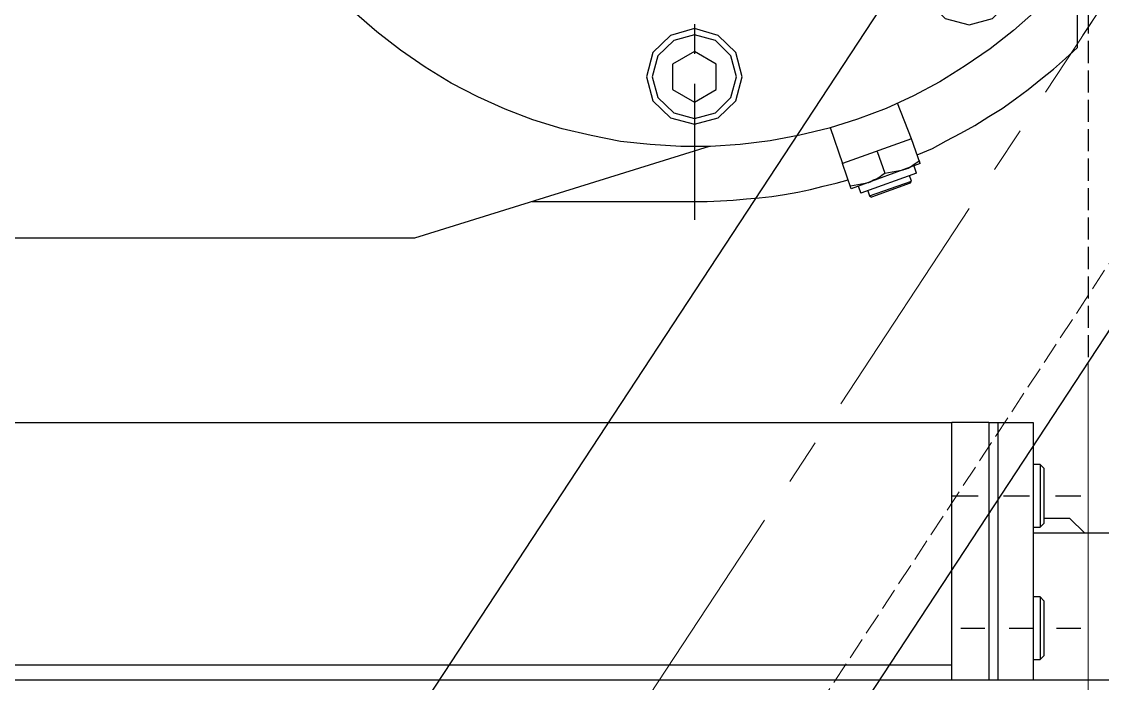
# Model space of a CAD drawing. Header units: millimetres. Extents: x -211 to 45495, y 24 to 52952.
# Drawn here: x 9102.4 to 9249.2, y 40375.1 to 40465 of the extents above; entities that cross this region are included whole.
import ezdxf

# ---------------------------------------------------------------- set-up
doc = ezdxf.new("R2010")
doc.units = ezdxf.units.MM
for name, pattern in [('CENTER', [50.7, 31.8, -6.3, 6.3, -6.3]), ('DASHED', [4, 3, -1]), ('PHANTOM', [63.3, 31.8, -6.3, 6.3, -6.3, 6.3, -6.3])]:
    doc.linetypes.add(name, pattern=pattern)
doc.layers.add('Layer2', color=7, linetype='Continuous')

# ---------------------------------------------------------------- blocks, each defined once
blk = doc.blocks.new('BLKF139')
at = {"layer": 'Layer2', "color": 7, "linetype": 'CENTER', "lineweight": 13}
for p, q in [((9381.01, 40667.95), (9246.57, 40463.14)), ((8963.28, 40031.57), (9336.43, 40600.04))]:
    blk.add_line(p, q, dxfattribs=at)
at = {"layer": 'Layer2', "color": 3, "linetype": 'Continuous', "lineweight": 25}
for p, q in [((9310.04, 40605.4), (9002.82, 40137.36)), ((9044.62, 40109.93), (9351.84, 40577.96))]:
    blk.add_line(p, q, dxfattribs=at)
at = {"layer": 'Layer2', "color": 7, "linetype": 'DASHED', "lineweight": 13}
blk.add_line((9041.55, 40114.36), (9347.66, 40580.7), dxfattribs=at)
blk = doc.blocks.new('BLKF157')
at = {"layer": 'Layer2', "color": 7, "linetype": 'DASHED', "lineweight": 25}
blk.add_line((9247.29, 40614.37), (9247.29, 40418.68), dxfattribs=at)
at = {"layer": 'Layer2', "color": 6, "linetype": 'Continuous', "lineweight": 0}
blk.add_line((9247.29, 40418.68), (9247.29, 40340.55), dxfattribs=at)
blk = doc.blocks.new('BLKF156')
at = {"layer": 'Layer2', "color": 6, "linetype": 'Continuous', "lineweight": 20}
blk.add_blockref('BLKF157', (0, 0), dxfattribs=at)
blk = doc.blocks.new('BLKF135')
at = {"layer": 'Layer2', "color": 7, "linetype": 'Continuous', "lineweight": 13}
blk.add_blockref('BLKF139', (0, 0), dxfattribs=at)
at = {"layer": 'Layer2', "color": 7, "linetype": 'CENTER', "lineweight": 13}
blk.add_blockref('BLKF156', (0, 0), dxfattribs=at)
blk = doc.blocks.new('BLKF1733')
at = {"layer": 'Layer2', "color": 7, "linetype": 'Continuous', "lineweight": 25}
for p, q in [((9217.69, 40443.21), (9218.12, 40443.47)), ((9218.12, 40443.47), (9218.55, 40443.64)), ((9218.55, 40443.64), (9218.98, 40443.9)), ((9218.98, 40443.9), (9219.32, 40444.16)), ((9219.32, 40444.16), (9219.67, 40444.42)), ((9217.51, 40443.12), (9217.69, 40443.21))]:
    blk.add_line(p, q, dxfattribs=at)
blk = doc.blocks.new('BLKF1734')
at = {"layer": 'Layer2', "color": 7, "linetype": 'Continuous', "lineweight": 25}
for p, q in [((9222.16, 40444.85), (9222.34, 40444.93)), ((9222.34, 40444.93), (9222.42, 40444.93)), ((9222.42, 40444.93), (9222.85, 40445.1)), ((9222.85, 40445.1), (9223.28, 40445.36)), ((9223.28, 40445.36), (9223.63, 40445.62)), ((9223.63, 40445.62), (9224.06, 40445.88))]:
    blk.add_line(p, q, dxfattribs=at)
blk = doc.blocks.new('BLKF1740')
at = {"layer": 'Layer2', "color": 7, "linetype": 'Continuous', "lineweight": 25}
for p, q in [((9231.12, 40477.57), (9227.85, 40476.71)), ((9234.31, 40476.71), (9231.12, 40477.57)), ((9227.85, 40476.71), (9225.44, 40474.3)), ((9236.72, 40474.3), (9234.31, 40476.71)), ((9225.44, 40474.3), (9224.58, 40471.11)), ((9237.58, 40471.11), (9236.72, 40474.3)), ((9224.58, 40471.11), (9225.44, 40467.84)), ((9225.44, 40467.84), (9227.85, 40465.43)), ((9234.31, 40465.43), (9236.72, 40467.84)), ((9227.85, 40465.43), (9231.12, 40464.57)), ((9231.12, 40464.57), (9234.31, 40465.43))]:
    blk.add_line(p, q, dxfattribs=at)
blk = doc.blocks.new('BLKF1741')
at = {"layer": 'Layer2', "color": 7, "linetype": 'Continuous', "lineweight": 25}
for p, q in [((9193.83, 40464.05), (9190.56, 40463.1)), ((9197.02, 40463.1), (9193.83, 40464.05)), ((9190.56, 40463.1), (9188.15, 40460.78)), ((9199.43, 40460.78), (9197.02, 40463.1)), ((9188.15, 40460.78), (9187.29, 40457.51)), ((9200.29, 40457.51), (9199.43, 40460.78)), ((9187.29, 40457.51), (9188.15, 40454.23)), ((9188.15, 40454.23), (9190.56, 40451.91)), ((9197.02, 40451.91), (9199.43, 40454.23)), ((9190.56, 40451.91), (9193.83, 40451.05)), ((9193.83, 40451.05), (9197.02, 40451.91))]:
    blk.add_line(p, q, dxfattribs=at)
blk = doc.blocks.new('BLKF1742')
at = {"layer": 'Layer2', "color": 7, "linetype": 'Continuous', "lineweight": 25}
for p, q in [((9193.83, 40463.19), (9190.99, 40462.41)), ((9196.67, 40462.41), (9193.83, 40463.19)), ((9190.99, 40462.41), (9188.84, 40460.35)), ((9198.74, 40460.35), (9196.67, 40462.41)), ((9188.84, 40460.35), (9188.06, 40457.51)), ((9199.52, 40457.51), (9198.74, 40460.35)), ((9188.06, 40457.51), (9188.84, 40454.66)), ((9188.84, 40454.66), (9190.99, 40452.6)), ((9196.67, 40452.6), (9198.74, 40454.66)), ((9190.99, 40452.6), (9193.83, 40451.82)), ((9193.83, 40451.82), (9196.67, 40452.6))]:
    blk.add_line(p, q, dxfattribs=at)
blk = doc.blocks.new('BLKF1743')
at = {"layer": 'Layer2', "color": 7, "linetype": 'Continuous', "lineweight": 25}
for p, q in [((9193.83, 40460.95), (9190.82, 40459.23)), ((9196.76, 40459.23), (9193.83, 40460.95)), ((9190.82, 40459.23), (9190.82, 40455.78)), ((9196.76, 40455.78), (9196.76, 40459.23)), ((9193.83, 40454.06), (9196.76, 40455.78))]:
    blk.add_line(p, q, dxfattribs=at)
blk = doc.blocks.new('BLKF2161')
at = {"layer": 'Layer2', "color": 7, "linetype": 'Continuous', "lineweight": 25}
for p, q in [((9207.87, 40441.83), (9209.59, 40442.18)), ((9209.59, 40442.18), (9211.31, 40442.61)), ((9211.31, 40442.61), (9213.04, 40443.04)), ((9193.83, 40440.54), (9195.55, 40440.54)), ((9195.55, 40440.54), (9197.36, 40440.63)), ((9197.36, 40440.63), (9199.09, 40440.71)), ((9199.09, 40440.71), (9200.89, 40440.89)), ((9200.89, 40440.89), (9202.62, 40441.06)), ((9202.62, 40441.06), (9204.34, 40441.23)), ((9204.34, 40441.23), (9206.06, 40441.49)), ((9206.06, 40441.49), (9207.87, 40441.83))]:
    blk.add_line(p, q, dxfattribs=at)
blk = doc.blocks.new('BLKF2162')
at = {"layer": 'Layer2', "color": 7, "linetype": 'Continuous', "lineweight": 25}
for p, q in [((9244.21, 40460), (9245.85, 40461.47)), ((9242.57, 40458.54), (9244.21, 40460)), ((9240.85, 40457.16), (9242.57, 40458.54)), ((9239.13, 40455.78), (9240.85, 40457.16)), ((9237.41, 40454.49), (9239.13, 40455.78)), ((9235.6, 40453.2), (9237.41, 40454.49)), ((9233.79, 40452.08), (9235.6, 40453.2)), ((9230, 40449.84), (9231.9, 40450.87)), ((9231.9, 40450.87), (9233.79, 40452.08)), ((9228.02, 40448.81), (9230, 40449.84)), ((9224.06, 40446.91), (9226.13, 40447.77)), ((9226.13, 40447.77), (9228.02, 40448.81))]:
    blk.add_line(p, q, dxfattribs=at)
blk = doc.blocks.new('BLKF2170')
at = {"layer": 'Layer2', "color": 7, "linetype": 'Continuous', "lineweight": 25}
for p, q in [((9187.8, 40582.72), (9191.94, 40582.97)), ((9191.94, 40582.97), (9195.99, 40582.97)), ((9195.99, 40582.97), (9200.03, 40582.72)), ((9175.83, 40580.56), (9179.8, 40581.51)), ((9179.8, 40581.51), (9183.76, 40582.28)), ((9183.76, 40582.28), (9187.8, 40582.72)), ((9200.03, 40582.72), (9204.08, 40582.2)), ((9204.08, 40582.2), (9208.13, 40581.51)), ((9208.13, 40581.51), (9212.09, 40580.48)), ((9171.87, 40579.36), (9175.83, 40580.56)), ((9212.09, 40580.48), (9215.96, 40579.27)), ((9168.08, 40577.89), (9171.87, 40579.36)), ((9215.96, 40579.27), (9219.84, 40577.81)), ((9164.38, 40576.26), (9168.08, 40577.89)), ((9219.84, 40577.81), (9223.54, 40576.08)), ((9160.76, 40574.36), (9164.38, 40576.26)), ((9223.54, 40576.08), (9227.16, 40574.19)), ((9157.23, 40572.21), (9160.76, 40574.36)), ((9227.16, 40574.19), (9230.6, 40572.12)), ((9153.88, 40569.97), (9157.23, 40572.21)), ((9230.6, 40572.12), (9233.96, 40569.71)), ((9150.69, 40567.39), (9153.88, 40569.97)), ((9233.96, 40569.71), (9237.15, 40567.21)), ((9147.59, 40564.72), (9150.69, 40567.39)), ((9237.15, 40567.21), (9240.25, 40564.55)), ((9144.75, 40561.79), (9147.59, 40564.72)), ((9240.25, 40564.55), (9243.09, 40561.62)), ((9141.99, 40558.78), (9144.75, 40561.79)), ((9139.49, 40555.59), (9141.99, 40558.78)), ((9137.17, 40552.23), (9139.49, 40555.59)), ((9135.02, 40548.7), (9137.17, 40552.23)), ((9133.12, 40545.08), (9135.02, 40548.7)), ((9131.49, 40541.38), (9133.12, 40545.08)), ((9130.02, 40537.59), (9131.49, 40541.38)), ((9128.82, 40533.63), (9130.02, 40537.59)), ((9127.78, 40529.67), (9128.82, 40533.63)), ((9127.09, 40525.71), (9127.78, 40529.67)), ((9126.58, 40521.66), (9127.09, 40525.71)), ((9126.32, 40517.53), (9126.58, 40521.66)), ((9126.32, 40513.48), (9126.32, 40517.53)), ((9126.58, 40509.43), (9126.32, 40513.48)), ((9127.09, 40505.3), (9126.58, 40509.43)), ((9127.78, 40501.34), (9127.09, 40505.3)), ((9128.82, 40497.38), (9127.78, 40501.34)), ((9130.02, 40493.5), (9128.82, 40497.38)), ((9131.49, 40489.63), (9130.02, 40493.5)), ((9133.12, 40485.92), (9131.49, 40489.63)), ((9135.02, 40482.31), (9133.12, 40485.92)), ((9137.17, 40478.78), (9135.02, 40482.31)), ((9139.49, 40475.42), (9137.17, 40478.78)), ((9141.99, 40472.23), (9139.49, 40475.42)), ((9144.75, 40469.22), (9141.99, 40472.23)), ((9245.85, 40472.49), (9243.09, 40469.39)), ((9147.59, 40466.29), (9144.75, 40469.22)), ((9243.09, 40469.39), (9240.25, 40466.55)), ((9150.69, 40463.62), (9147.59, 40466.29)), ((9240.25, 40466.55), (9237.15, 40463.79)), ((9153.88, 40461.12), (9150.69, 40463.62)), ((9237.15, 40463.79), (9233.96, 40461.29)), ((9157.23, 40458.8), (9153.88, 40461.12)), ((9233.96, 40461.29), (9230.6, 40458.97)), ((9160.76, 40456.64), (9157.23, 40458.8)), ((9230.6, 40458.97), (9227.16, 40456.82)), ((9164.38, 40454.75), (9160.76, 40456.64)), ((9227.16, 40456.82), (9223.54, 40454.92)), ((9168.08, 40453.11), (9164.38, 40454.75)), ((9223.54, 40454.92), (9219.84, 40453.2)), ((9171.87, 40451.65), (9168.08, 40453.11)), ((9219.84, 40453.2), (9215.96, 40451.74)), ((9175.83, 40450.44), (9171.87, 40451.65)), ((9215.96, 40451.74), (9212.09, 40450.53)), ((9179.8, 40449.5), (9175.83, 40450.44)), ((9183.76, 40448.72), (9179.8, 40449.5)), ((9208.13, 40449.58), (9204.08, 40448.81)), ((9212.09, 40450.53), (9208.13, 40449.58)), ((9187.8, 40448.29), (9183.76, 40448.72)), ((9191.94, 40448.03), (9187.8, 40448.29)), ((9195.99, 40448.03), (9191.94, 40448.03)), ((9200.03, 40448.29), (9195.99, 40448.03)), ((9204.08, 40448.81), (9200.03, 40448.29))]:
    blk.add_line(p, q, dxfattribs=at)
blk = doc.blocks.new('BLKF1660')
at = {"layer": 'Layer2', "color": 7, "linetype": 'Continuous', "lineweight": 25}
for p, q in [((9245.85, 40461.47), (9245.85, 40472.32)), ((9193.83, 40464.65), (9193.83, 40460.61)), ((9198.74, 40454.66), (9199.52, 40457.51)), ((9199.43, 40454.23), (9200.29, 40457.51)), ((9190.82, 40455.78), (9193.83, 40454.06)), ((9193.83, 40456.56), (9193.83, 40438.04)), ((9223.28, 40449.07), (9221.39, 40453.89)), ((9212.26, 40450.62), (9213.9, 40445.71)), ((9195.81, 40448.03), (9155.77, 40435.55)), ((9223.28, 40449.07), (9213.9, 40445.71)), ((9224.49, 40445.71), (9223.28, 40449.07)), ((9218.63, 40447.34), (9219.67, 40444.42)), ((9215.1, 40442.26), (9213.9, 40445.71)), ((9224.49, 40445.71), (9215.1, 40442.26)), ((9219.67, 40444.42), (9222.16, 40444.85)), ((9223.97, 40444.42), (9223.63, 40445.36)), ((9224.06, 40445.88), (9224.4, 40446.14)), ((9213.04, 40443.04), (9214.67, 40443.47)), ((9223.97, 40444.42), (9216.39, 40441.66)), ((9223.28, 40443.3), (9223.03, 40444.07)), ((9215.02, 40442.69), (9217.51, 40443.12)), ((9216.05, 40442.61), (9216.39, 40441.66)), ((9217.34, 40442), (9217.6, 40441.32)), ((9217.6, 40441.32), (9223.28, 40443.3)), ((9223.11, 40443.04), (9217.86, 40441.14)), ((9223.11, 40443.04), (9223.28, 40443.3)), ((9171.79, 40440.54), (9193.83, 40440.54)), ((9217.6, 40441.32), (9217.86, 40441.14)), ((9155.77, 40435.55), (9050.62, 40435.55)), ((9089.63, 40410.49), (9228.79, 40410.49)), ((9228.79, 40375.52), (9228.79, 40410.49)), ((9233.79, 40410.49), (9228.79, 40410.49)), ((9233.79, 40410.49), (9239.82, 40410.49)), ((9233.79, 40410.49), (9233.79, 40375.52)), ((9235, 40410.49), (9235, 40375.52)), ((9239.82, 40410.49), (9239.82, 40375.52)), ((9240.76, 40404.8), (9239.82, 40404.8)), ((9241.28, 40404.29), (9240.76, 40404.8)), ((9240.76, 40404.8), (9240.76, 40396.28)), ((9241.28, 40404.29), (9241.28, 40396.79)), ((9232.33, 40400.5), (9228.79, 40400.5)), ((9239.3, 40400.5), (9235.77, 40400.5)), ((9246.28, 40400.5), (9242.83, 40400.5)), ((9240.76, 40396.28), (9241.28, 40396.79)), ((9244.81, 40397.48), (9241.28, 40397.48)), ((9246.79, 40395.5), (9244.81, 40397.48)), ((9239.82, 40396.28), (9240.76, 40396.28)), ((9239.82, 40395.5), (9387.76, 40395.5)), ((9240.76, 40386.81), (9239.82, 40386.81)), ((9240.76, 40386.81), (9240.76, 40378.28)), ((9241.28, 40386.29), (9240.76, 40386.81)), ((9241.28, 40386.29), (9241.28, 40378.8)), ((9233.27, 40382.5), (9230, 40382.5)), ((9239.82, 40382.5), (9236.55, 40382.5)), ((9246.28, 40382.5), (9243, 40382.5)), ((9240.76, 40378.28), (9241.28, 40378.8)), ((9228.79, 40377.51), (9009.81, 40377.51)), ((9239.82, 40378.28), (9240.76, 40378.28)), ((9007.83, 40375.52), (9299.84, 40375.52))]:
    blk.add_line(p, q, dxfattribs=at)
for name in ['BLKF2170', 'BLKF1740', 'BLKF1741', 'BLKF1742', 'BLKF2162', 'BLKF1743', 'BLKF1734', 'BLKF1733', 'BLKF2161']:
    blk.add_blockref(name, (0, 0), dxfattribs=at)

msp = doc.modelspace()

# ---------------------------------------------------------------- block references
at = {"layer": 'Layer2', "color": 7, "linetype": 'Continuous', "lineweight": 25}
msp.add_blockref('BLKF1660', (0, 0), dxfattribs=at)
at = {"layer": 'Layer2', "color": 7, "linetype": 'PHANTOM', "lineweight": 13}
msp.add_blockref('BLKF135', (0, 0), dxfattribs=at)

doc.saveas('drawing.dxf')
